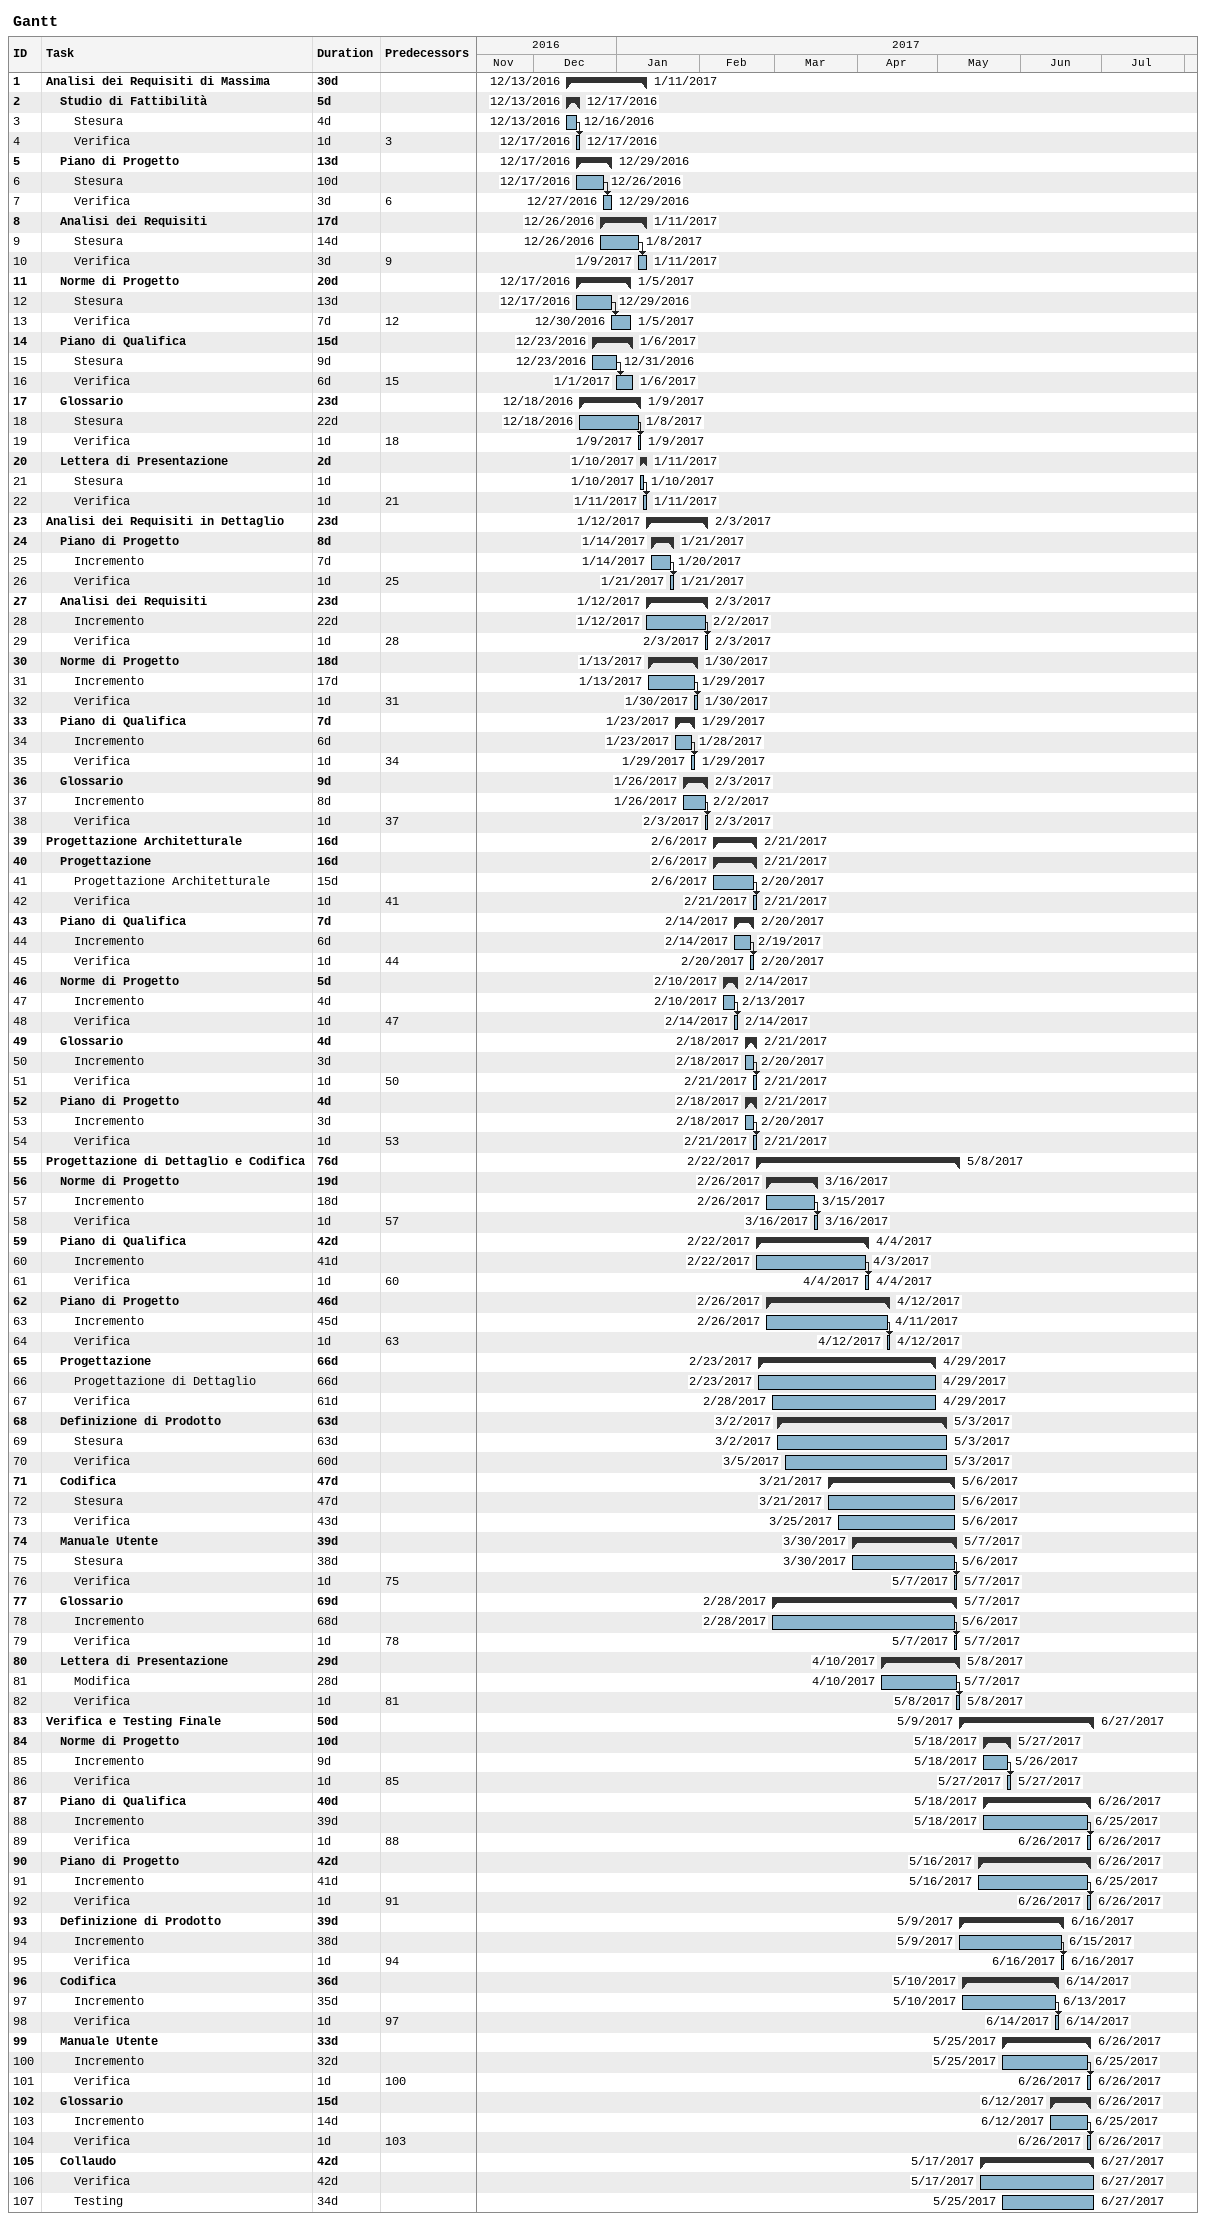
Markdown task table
Gantt

| ID | Level | Task | Duration | Start | Finish | Predecessors |
|---|---|---|---|---|---|---|
| 1 | 1 | **Analisi dei Requisiti di Massima** | 30d | 2016-12-13 | 2017-01-11 |  |
| 2 | 2 | **Studio di Fattibilità** | 5d | 2016-12-13 | 2016-12-17 |  |
| 3 | 3 | Stesura | 4d | 2016-12-13 | 2016-12-16 |  |
| 4 | 3 | Verifica | 1d | 2016-12-17 | 2016-12-17 | 3 |
| 5 | 2 | **Piano di Progetto** | 13d | 2016-12-17 | 2016-12-29 |  |
| 6 | 3 | Stesura | 10d | 2016-12-17 | 2016-12-26 |  |
| 7 | 3 | Verifica | 3d | 2016-12-27 | 2016-12-29 | 6 |
| 8 | 2 | **Analisi dei Requisiti** | 17d | 2016-12-26 | 2017-01-11 |  |
| 9 | 3 | Stesura | 14d | 2016-12-26 | 2017-01-08 |  |
| 10 | 3 | Verifica | 3d | 2017-01-09 | 2017-01-11 | 9 |
| 11 | 2 | **Norme di Progetto** | 20d | 2016-12-17 | 2017-01-05 |  |
| 12 | 3 | Stesura | 13d | 2016-12-17 | 2016-12-29 |  |
| 13 | 3 | Verifica | 7d | 2016-12-30 | 2017-01-05 | 12 |
| 14 | 2 | **Piano di Qualifica** | 15d | 2016-12-23 | 2017-01-06 |  |
| 15 | 3 | Stesura | 9d | 2016-12-23 | 2016-12-31 |  |
| 16 | 3 | Verifica | 6d | 2017-01-01 | 2017-01-06 | 15 |
| 17 | 2 | **Glossario** | 23d | 2016-12-18 | 2017-01-09 |  |
| 18 | 3 | Stesura | 22d | 2016-12-18 | 2017-01-08 |  |
| 19 | 3 | Verifica | 1d | 2017-01-09 | 2017-01-09 | 18 |
| 20 | 2 | **Lettera di Presentazione** | 2d | 2017-01-10 | 2017-01-11 |  |
| 21 | 3 | Stesura | 1d | 2017-01-10 | 2017-01-10 |  |
| 22 | 3 | Verifica | 1d | 2017-01-11 | 2017-01-11 | 21 |
| 23 | 1 | **Analisi dei Requisiti in Dettaglio** | 23d | 2017-01-12 | 2017-02-03 |  |
| 24 | 2 | **Piano di Progetto** | 8d | 2017-01-14 | 2017-01-21 |  |
| 25 | 3 | Incremento | 7d | 2017-01-14 | 2017-01-20 |  |
| 26 | 3 | Verifica | 1d | 2017-01-21 | 2017-01-21 | 25 |
| 27 | 2 | **Analisi dei Requisiti** | 23d | 2017-01-12 | 2017-02-03 |  |
| 28 | 3 | Incremento | 22d | 2017-01-12 | 2017-02-02 |  |
| 29 | 3 | Verifica | 1d | 2017-02-03 | 2017-02-03 | 28 |
| 30 | 2 | **Norme di Progetto** | 18d | 2017-01-13 | 2017-01-30 |  |
| 31 | 3 | Incremento | 17d | 2017-01-13 | 2017-01-29 |  |
| 32 | 3 | Verifica | 1d | 2017-01-30 | 2017-01-30 | 31 |
| 33 | 2 | **Piano di Qualifica** | 7d | 2017-01-23 | 2017-01-29 |  |
| 34 | 3 | Incremento | 6d | 2017-01-23 | 2017-01-28 |  |
| 35 | 3 | Verifica | 1d | 2017-01-29 | 2017-01-29 | 34 |
| 36 | 2 | **Glossario** | 9d | 2017-01-26 | 2017-02-03 |  |
| 37 | 3 | Incremento | 8d | 2017-01-26 | 2017-02-02 |  |
| 38 | 3 | Verifica | 1d | 2017-02-03 | 2017-02-03 | 37 |
| 39 | 1 | **Progettazione Architetturale** | 16d | 2017-02-06 | 2017-02-21 |  |
| 40 | 2 | **Progettazione** | 16d | 2017-02-06 | 2017-02-21 |  |
| 41 | 3 | Progettazione Architetturale | 15d | 2017-02-06 | 2017-02-20 |  |
| 42 | 3 | Verifica | 1d | 2017-02-21 | 2017-02-21 | 41 |
| 43 | 2 | **Piano di Qualifica** | 7d | 2017-02-14 | 2017-02-20 |  |
| 44 | 3 | Incremento | 6d | 2017-02-14 | 2017-02-19 |  |
| 45 | 3 | Verifica | 1d | 2017-02-20 | 2017-02-20 | 44 |
| 46 | 2 | **Norme di Progetto** | 5d | 2017-02-10 | 2017-02-14 |  |
| 47 | 3 | Incremento | 4d | 2017-02-10 | 2017-02-13 |  |
| 48 | 3 | Verifica | 1d | 2017-02-14 | 2017-02-14 | 47 |
| 49 | 2 | **Glossario** | 4d | 2017-02-18 | 2017-02-21 |  |
| 50 | 3 | Incremento | 3d | 2017-02-18 | 2017-02-20 |  |
| 51 | 3 | Verifica | 1d | 2017-02-21 | 2017-02-21 | 50 |
| 52 | 2 | **Piano di Progetto** | 4d | 2017-02-18 | 2017-02-21 |  |
| 53 | 3 | Incremento | 3d | 2017-02-18 | 2017-02-20 |  |
| 54 | 3 | Verifica | 1d | 2017-02-21 | 2017-02-21 | 53 |
| 55 | 1 | **Progettazione di Dettaglio e Codifica** | 76d | 2017-02-22 | 2017-05-08 |  |
| 56 | 2 | **Norme di Progetto** | 19d | 2017-02-26 | 2017-03-16 |  |
| 57 | 3 | Incremento | 18d | 2017-02-26 | 2017-03-15 |  |
| 58 | 3 | Verifica | 1d | 2017-03-16 | 2017-03-16 | 57 |
| 59 | 2 | **Piano di Qualifica** | 42d | 2017-02-22 | 2017-04-04 |  |
| 60 | 3 | Incremento | 41d | 2017-02-22 | 2017-04-03 |  |
| 61 | 3 | Verifica | 1d | 2017-04-04 | 2017-04-04 | 60 |
| 62 | 2 | **Piano di Progetto** | 46d | 2017-02-26 | 2017-04-12 |  |
| 63 | 3 | Incremento | 45d | 2017-02-26 | 2017-04-11 |  |
| 64 | 3 | Verifica | 1d | 2017-04-12 | 2017-04-12 | 63 |
| 65 | 2 | **Progettazione** | 66d | 2017-02-23 | 2017-04-29 |  |
| 66 | 3 | Progettazione di Dettaglio | 66d | 2017-02-23 | 2017-04-29 |  |
| 67 | 3 | Verifica | 61d | 2017-02-28 | 2017-04-29 |  |
| 68 | 2 | **Definizione di Prodotto** | 63d | 2017-03-02 | 2017-05-03 |  |
| 69 | 3 | Stesura | 63d | 2017-03-02 | 2017-05-03 |  |
| 70 | 3 | Verifica | 60d | 2017-03-05 | 2017-05-03 |  |
| 71 | 2 | **Codifica** | 47d | 2017-03-21 | 2017-05-06 |  |
| 72 | 3 | Stesura | 47d | 2017-03-21 | 2017-05-06 |  |
| 73 | 3 | Verifica | 43d | 2017-03-25 | 2017-05-06 |  |
| 74 | 2 | **Manuale Utente** | 39d | 2017-03-30 | 2017-05-07 |  |
| 75 | 3 | Stesura | 38d | 2017-03-30 | 2017-05-06 |  |
| 76 | 3 | Verifica | 1d | 2017-05-07 | 2017-05-07 | 75 |
| 77 | 2 | **Glossario** | 69d | 2017-02-28 | 2017-05-07 |  |
| 78 | 3 | Incremento | 68d | 2017-02-28 | 2017-05-06 |  |
| 79 | 3 | Verifica | 1d | 2017-05-07 | 2017-05-07 | 78 |
| 80 | 2 | **Lettera di Presentazione** | 29d | 2017-04-10 | 2017-05-08 |  |
| 81 | 3 | Modifica | 28d | 2017-04-10 | 2017-05-07 |  |
| 82 | 3 | Verifica | 1d | 2017-05-08 | 2017-05-08 | 81 |
| 83 | 1 | **Verifica e Testing Finale** | 50d | 2017-05-09 | 2017-06-27 |  |
| 84 | 2 | **Norme di Progetto** | 10d | 2017-05-18 | 2017-05-27 |  |
| 85 | 3 | Incremento | 9d | 2017-05-18 | 2017-05-26 |  |
| 86 | 3 | Verifica | 1d | 2017-05-27 | 2017-05-27 | 85 |
| 87 | 2 | **Piano di Qualifica** | 40d | 2017-05-18 | 2017-06-26 |  |
| 88 | 3 | Incremento | 39d | 2017-05-18 | 2017-06-25 |  |
| 89 | 3 | Verifica | 1d | 2017-06-26 | 2017-06-26 | 88 |
| 90 | 2 | **Piano di Progetto** | 42d | 2017-05-16 | 2017-06-26 |  |
| 91 | 3 | Incremento | 41d | 2017-05-16 | 2017-06-25 |  |
| 92 | 3 | Verifica | 1d | 2017-06-26 | 2017-06-26 | 91 |
| 93 | 2 | **Definizione di Prodotto** | 39d | 2017-05-09 | 2017-06-16 |  |
| 94 | 3 | Incremento | 38d | 2017-05-09 | 2017-06-15 |  |
| 95 | 3 | Verifica | 1d | 2017-06-16 | 2017-06-16 | 94 |
| 96 | 2 | **Codifica** | 36d | 2017-05-10 | 2017-06-14 |  |
| 97 | 3 | Incremento | 35d | 2017-05-10 | 2017-06-13 |  |
| 98 | 3 | Verifica | 1d | 2017-06-14 | 2017-06-14 | 97 |
| 99 | 2 | **Manuale Utente** | 33d | 2017-05-25 | 2017-06-26 |  |
| 100 | 3 | Incremento | 32d | 2017-05-25 | 2017-06-25 |  |
| 101 | 3 | Verifica | 1d | 2017-06-26 | 2017-06-26 | 100 |
| 102 | 2 | **Glossario** | 15d | 2017-06-12 | 2017-06-26 |  |
| 103 | 3 | Incremento | 14d | 2017-06-12 | 2017-06-25 |  |
| 104 | 3 | Verifica | 1d | 2017-06-26 | 2017-06-26 | 103 |
| 105 | 2 | **Collaudo** | 42d | 2017-05-17 | 2017-06-27 |  |
| 106 | 3 | Verifica | 42d | 2017-05-17 | 2017-06-27 |  |
| 107 | 3 | Testing | 34d | 2017-05-25 | 2017-06-27 |  |
